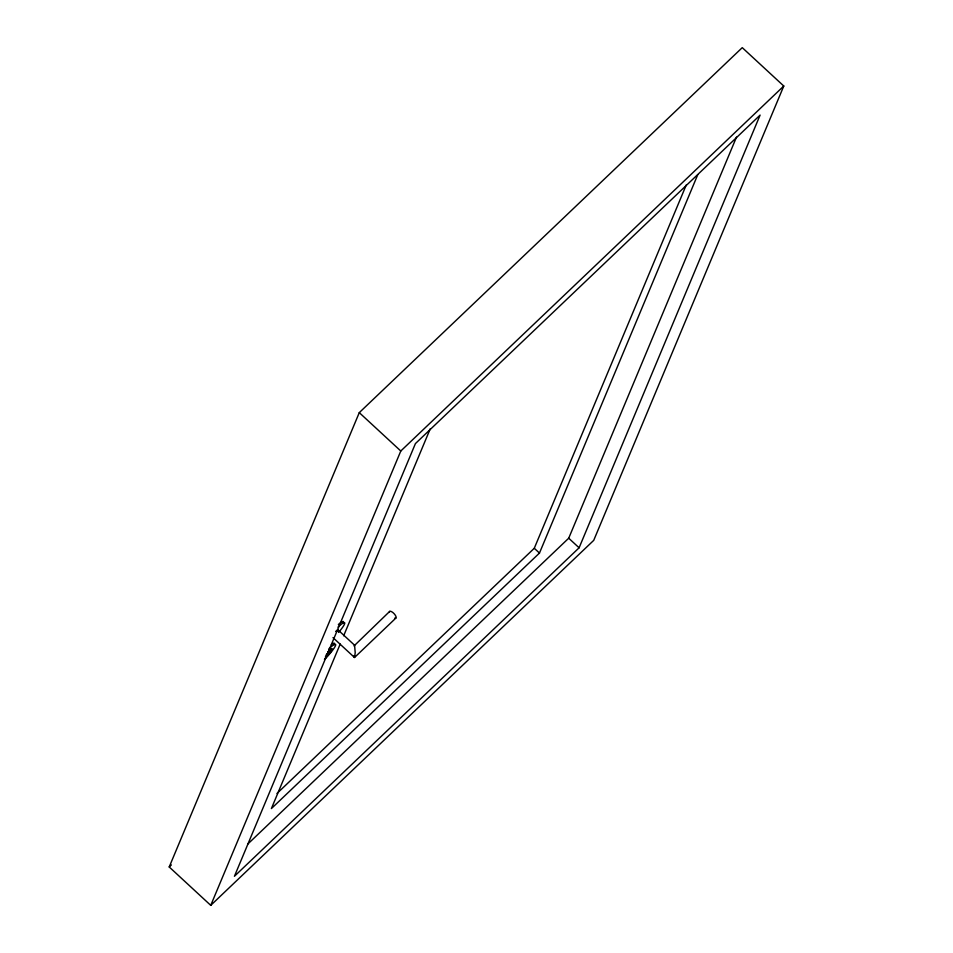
<?xml version="1.0" encoding="UTF-8"?>
<svg xmlns="http://www.w3.org/2000/svg" width="953" height="953" viewBox="0 0 953 953"><rect width="100%" height="100%" fill="white"/><g stroke="black" fill="none" stroke-linecap="round" stroke-linejoin="round"><path stroke-width="1.43" d="M354.016 645.943L389.729 611.361M169.217 866.968L359.281 412.637L742.256 47.65L783.783 86.032L593.719 540.363L210.744 905.35L169.217 866.968L171.373 864.919M210.744 905.35L400.796 451.007L783.783 86.032M340.221 644.002L271.391 808.561L539.469 553.062L697.787 174.602M343.664 635.782L430.279 428.719M276.966 793.492L534.276 548.273L686.291 184.894M247.732 844.108L568.715 538.207L736.502 137.089M579.102 547.796L760.101 115.099L415.425 443.586L234.426 876.284L579.102 547.796L568.715 538.207M332.99 637.617L354.516 657.51L355.207 652.769L354.587 645.229L337.958 629.85M326.367 654.544L327.141 653.818L325.461 656.7M354.516 657.51L395.769 618.187M534.276 548.273L539.469 553.062M359.281 412.637L400.796 451.007M354.313 657.332L353.956 655.771M328.666 650.351A8.529 1.298 -47.3 0 1 330.155 651.769M328.976 653.305A8.529 1.298 -47.3 0 1 326.057 656.581M327.653 652.031A8.529 1.298 -47.3 0 1 332.013 649.815A8.529 1.298 -47.3 0 1 324.949 658.487M331.382 644.478A14.307 2.18 -47.3 0 1 334.217 644.597M328.976 648.695A14.307 2.18 -47.3 0 1 335.456 645.753A14.307 2.18 -47.3 0 1 324.461 659.476M335.659 631.505A4.574 0.691 -47.3 0 1 337.707 630.862M389.36 612.255A4.574 1.739 46.4 0 1 394.316 613.899A4.574 1.739 46.4 0 1 394.59 618.175M338.017 627.062A14.307 2.18 -47.3 0 1 344.772 623.024A14.307 2.18 -47.3 0 1 338.577 632.435M338.351 624.501A14.307 2.18 -47.3 0 1 343.271 622.964"/></g></svg>
